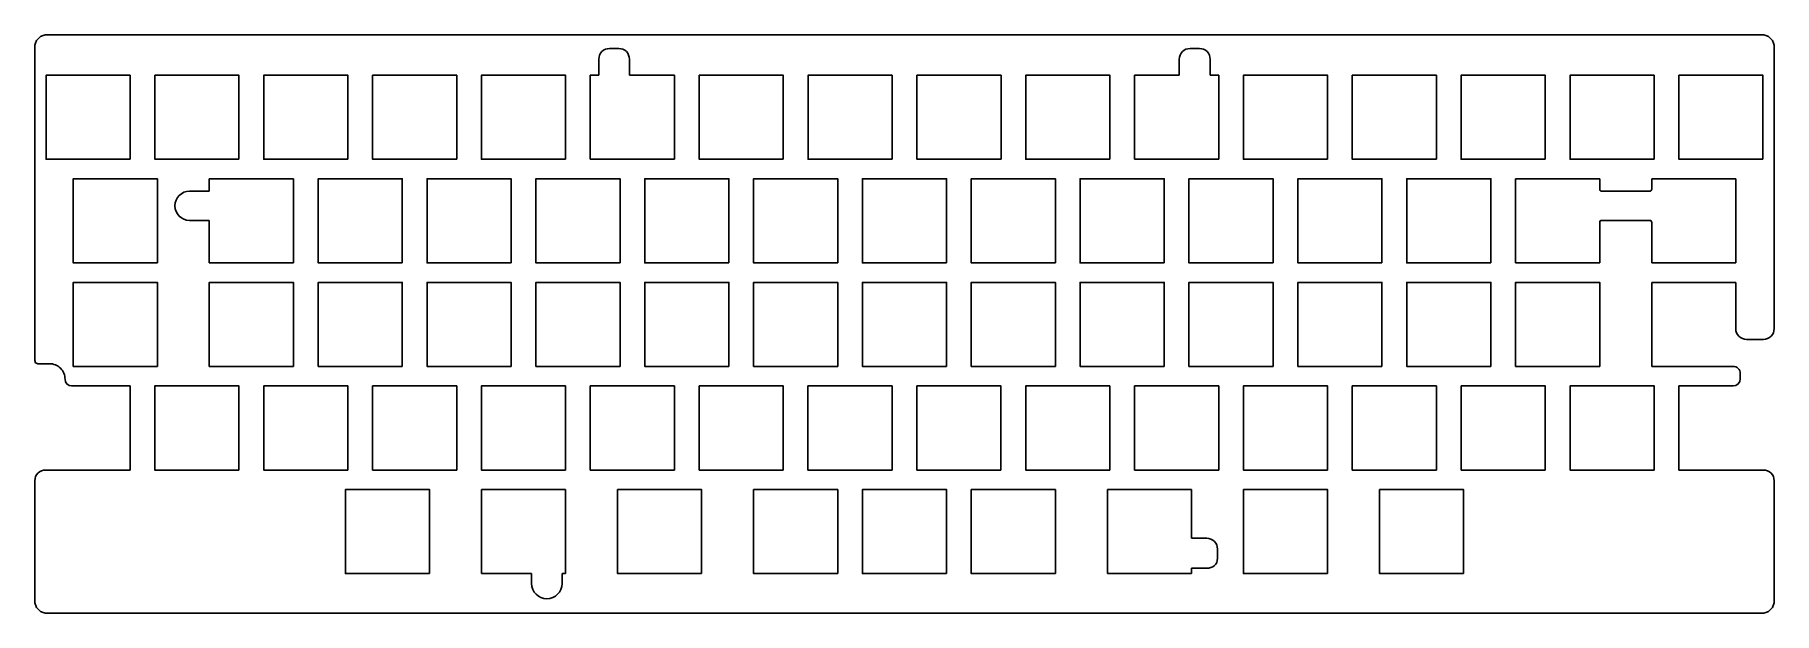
# Model space of a CAD drawing. Header units: millimetres. Extents: x 5 to 291, y -100 to -5.
import ezdxf

# ---------------------------------------------------------------- set-up
doc = ezdxf.new("R2010")
doc.units = ezdxf.units.MM
doc.layers.get('0').update_dxf_attribs({"linetype": 'CONTINUOUS'})

msp = doc.modelspace()

# ---------------------------------------------------------------- linework, layer by layer
for p, q in [((5.77, -5.75), (5.89, -5.64)), ((5.89, -5.64), (6.01, -5.54)), ((6.01, -5.54), (6.14, -5.46)), ((6.14, -5.46), (6.28, -5.38)), ((6.28, -5.38), (6.42, -5.31)), ((6.42, -5.31), (6.57, -5.26)), ((6.57, -5.26), (6.72, -5.22)), ((6.72, -5.22), (6.88, -5.19)), ((6.88, -5.19), (7.03, -5.17)), ((7.03, -5.17), (7.19, -5.16)), ((7.19, -5.16), (288.56, -5.16)), ((288.56, -5.16), (288.72, -5.17)), ((288.72, -5.17), (288.88, -5.19)), ((288.88, -5.19), (289.03, -5.22)), ((289.03, -5.22), (289.18, -5.26)), ((289.18, -5.26), (289.33, -5.31)), ((289.33, -5.31), (289.47, -5.38)), ((289.47, -5.38), (289.61, -5.46)), ((289.61, -5.46), (289.74, -5.54)), ((289.74, -5.54), (289.86, -5.64)), ((289.86, -5.64), (289.98, -5.75)), ((5.19, -7.01), (5.21, -6.85)), ((5.19, -7.16), (5.19, -7.01)), ((5.19, -58.64), (5.19, -7.16)), ((5.21, -6.85), (5.24, -6.7)), ((5.24, -6.7), (5.29, -6.54)), ((5.29, -6.54), (5.34, -6.4)), ((5.34, -6.4), (5.41, -6.26)), ((5.41, -6.26), (5.48, -6.12)), ((5.48, -6.12), (5.57, -5.99)), ((5.57, -5.99), (5.67, -5.86)), ((5.67, -5.86), (5.77, -5.75)), ((99.49, -7.41), (100.99, -7.41)), ((194.72, -7.41), (196.26, -7.41)), ((289.98, -5.75), (290.08, -5.86)), ((290.08, -5.86), (290.18, -5.99)), ((290.18, -5.99), (290.27, -6.12)), ((290.27, -6.12), (290.35, -6.26)), ((290.35, -6.26), (290.41, -6.4)), ((290.41, -6.4), (290.47, -6.54)), ((290.47, -6.54), (290.51, -6.7)), ((290.51, -6.7), (290.54, -6.85)), ((290.54, -6.85), (290.56, -7.01)), ((290.56, -7.01), (290.56, -7.16)), ((290.56, -7.16), (290.56, -53.39)), ((97.72, -11.79), (97.72, -9.18)), ((192.95, -11.79), (192.95, -9.18)), ((96.33, -25.59), (96.33, -11.79)), ((96.33, -11.79), (97.72, -11.79)), ((102.76, -11.79), (110.13, -11.79)), ((110.13, -11.79), (110.13, -25.59)), ((185.62, -25.59), (185.62, -11.79)), ((185.62, -11.79), (192.95, -11.79)), ((198.02, -11.79), (199.42, -11.79)), ((199.42, -11.79), (199.42, -25.59)), ((110.13, -25.59), (96.33, -25.59)), ((199.42, -25.59), (185.62, -25.59)), ((30.58, -30.83), (33.82, -30.83)), ((33.82, -30.83), (33.82, -28.79)), ((33.82, -28.79), (47.62, -28.79)), ((47.62, -28.79), (47.62, -42.59)), ((248.14, -42.59), (248.14, -28.79)), ((248.14, -28.79), (261.94, -28.79)), ((261.94, -28.79), (261.94, -30.51)), ((270.46, -28.79), (284.26, -28.79)), ((284.26, -28.79), (284.26, -42.59)), ((33.82, -35.63), (30.58, -35.63)), ((33.82, -42.59), (33.82, -35.63)), ((270.46, -42.59), (270.46, -35.96)), ((47.62, -42.59), (33.82, -42.59)), ((261.94, -42.59), (248.14, -42.59)), ((284.26, -42.59), (270.46, -42.59)), ((284.26, -45.79), (270.46, -45.79)), ((270.46, -45.79), (270.46, -59.59)), ((5.33, -59), (5.19, -58.64)), ((5.69, -59.14), (5.33, -59)), ((20.82, -62.79), (11.23, -62.79)), ((20.82, -76.59), (20.82, -62.79)), ((274.93, -62.79), (274.93, -76.59)), ((274.93, -76.59), (288.8, -76.59)), ((5.19, -98.09), (5.19, -78.35)), ((78.47, -93.59), (78.47, -79.79)), ((78.47, -79.79), (92.27, -79.79)), ((92.27, -79.79), (92.27, -93.59)), ((181.16, -93.59), (181.16, -79.79)), ((181.16, -79.79), (194.96, -79.79)), ((194.96, -79.79), (194.96, -87.79)), ((199.23, -89.56), (199.23, -91.08)), ((86.7, -93.59), (78.47, -93.59)), ((86.7, -95.21), (86.7, -93.59)), ((91.71, -93.59), (91.71, -95.21)), ((92.27, -93.59), (91.71, -93.59)), ((194.96, -93.59), (181.16, -93.59)), ((194.96, -92.71), (194.96, -93.59)), ((5.19, -98.24), (5.19, -98.09)), ((5.21, -98.4), (5.19, -98.24)), ((5.24, -98.55), (5.21, -98.4)), ((5.29, -98.71), (5.24, -98.55)), ((5.34, -98.85), (5.29, -98.71)), ((5.41, -99), (5.34, -98.85)), ((5.48, -99.13), (5.41, -99)), ((5.57, -99.26), (5.48, -99.13)), ((5.67, -99.39), (5.57, -99.26)), ((5.77, -99.5), (5.67, -99.39)), ((5.89, -99.61), (5.77, -99.5)), ((6.01, -99.71), (5.89, -99.61)), ((6.14, -99.79), (6.01, -99.71)), ((6.28, -99.87), (6.14, -99.79)), ((6.42, -99.94), (6.28, -99.87)), ((289.47, -99.87), (289.33, -99.94)), ((289.61, -99.79), (289.47, -99.87)), ((289.74, -99.71), (289.61, -99.79)), ((289.86, -99.61), (289.74, -99.71)), ((289.98, -99.5), (289.86, -99.61)), ((290.08, -99.39), (289.98, -99.5)), ((290.18, -99.26), (290.08, -99.39)), ((290.27, -99.13), (290.18, -99.26)), ((290.35, -99), (290.27, -99.13)), ((290.41, -98.85), (290.35, -99)), ((290.47, -98.71), (290.41, -98.85)), ((290.51, -98.55), (290.47, -98.71)), ((290.54, -98.4), (290.51, -98.55)), ((290.56, -98.24), (290.54, -98.4)), ((290.56, -98.09), (290.56, -98.24)), ((6.57, -99.99), (6.42, -99.94)), ((6.72, -100.03), (6.57, -99.99)), ((6.88, -100.06), (6.72, -100.03)), ((7.03, -100.08), (6.88, -100.06)), ((7.19, -100.09), (7.03, -100.08)), ((288.56, -100.09), (7.19, -100.09)), ((288.72, -100.08), (288.56, -100.09)), ((288.88, -100.06), (288.72, -100.08)), ((289.03, -100.03), (288.88, -100.06)), ((289.18, -99.99), (289.03, -100.03)), ((289.33, -99.94), (289.18, -99.99))]:
    msp.add_line(p, q)
for points in [[(20.83, -25.59), (20.83, -11.79), (7.03, -11.79), (7.03, -25.59)], [(38.69, -25.59), (38.69, -11.79), (24.89, -11.79), (24.89, -25.59)], [(56.55, -25.59), (56.55, -11.79), (42.75, -11.79), (42.75, -25.59)], [(74.41, -25.59), (74.41, -11.79), (60.61, -11.79), (60.61, -25.59)], [(92.27, -25.59), (92.27, -11.79), (78.47, -11.79), (78.47, -25.59)], [(127.99, -25.59), (127.99, -11.79), (114.19, -11.79), (114.19, -25.59)], [(145.85, -25.59), (145.85, -11.79), (132.05, -11.79), (132.05, -25.59)], [(163.71, -25.59), (163.71, -11.79), (149.91, -11.79), (149.91, -25.59)], [(181.57, -25.59), (181.57, -11.79), (167.77, -11.79), (167.77, -25.59)], [(217.28, -25.59), (217.28, -11.79), (203.48, -11.79), (203.48, -25.59)], [(235.14, -25.59), (235.14, -11.79), (221.34, -11.79), (221.34, -25.59)], [(253, -25.59), (253, -11.79), (239.2, -11.79), (239.2, -25.59)], [(270.86, -25.59), (270.86, -11.79), (257.06, -11.79), (257.06, -25.59)], [(288.72, -25.59), (288.72, -11.79), (274.92, -11.79), (274.92, -25.59)], [(25.3, -42.59), (25.3, -28.79), (11.5, -28.79), (11.5, -42.59)], [(65.48, -42.59), (65.48, -28.79), (51.68, -28.79), (51.68, -42.59)], [(83.34, -42.59), (83.34, -28.79), (69.54, -28.79), (69.54, -42.59)], [(101.2, -42.59), (101.2, -28.79), (87.4, -28.79), (87.4, -42.59)], [(119.06, -42.59), (119.06, -28.79), (105.26, -28.79), (105.26, -42.59)], [(136.92, -42.59), (136.92, -28.79), (123.12, -28.79), (123.12, -42.59)], [(154.77, -42.59), (154.77, -28.79), (140.97, -28.79), (140.97, -42.59)], [(172.64, -42.59), (172.64, -28.79), (158.83, -28.79), (158.83, -42.59)], [(190.49, -42.59), (190.49, -28.79), (176.69, -28.79), (176.69, -42.59)], [(208.35, -42.59), (208.35, -28.79), (194.55, -28.79), (194.55, -42.59)], [(226.21, -42.59), (226.21, -28.79), (212.41, -28.79), (212.41, -42.59)], [(244.08, -42.59), (244.08, -28.79), (230.28, -28.79), (230.28, -42.59)], [(25.3, -59.59), (25.3, -45.79), (11.5, -45.79), (11.5, -59.59)], [(47.62, -59.59), (47.62, -45.79), (33.82, -45.79), (33.82, -59.59)], [(65.48, -59.59), (65.48, -45.79), (51.68, -45.79), (51.68, -59.59)], [(83.34, -59.59), (83.34, -45.79), (69.54, -45.79), (69.54, -59.59)], [(101.2, -59.59), (101.2, -45.79), (87.4, -45.79), (87.4, -59.59)], [(119.06, -59.59), (119.06, -45.79), (105.26, -45.79), (105.26, -59.59)], [(136.92, -59.59), (136.92, -45.79), (123.12, -45.79), (123.12, -59.59)], [(154.77, -59.59), (154.77, -45.79), (140.97, -45.79), (140.97, -59.59)], [(172.64, -59.59), (172.64, -45.79), (158.83, -45.79), (158.83, -59.59)], [(190.49, -59.59), (190.49, -45.79), (176.69, -45.79), (176.69, -59.59)], [(208.35, -59.59), (208.35, -45.79), (194.55, -45.79), (194.55, -59.59)], [(226.21, -59.59), (226.21, -45.79), (212.41, -45.79), (212.41, -59.59)], [(244.08, -59.59), (244.08, -45.79), (230.28, -45.79), (230.28, -59.59)], [(261.94, -59.59), (261.94, -45.79), (248.14, -45.79), (248.14, -59.59)], [(38.68, -76.59), (38.68, -62.79), (24.88, -62.79), (24.88, -76.59)], [(56.55, -76.59), (56.55, -62.79), (42.75, -62.79), (42.75, -76.59)], [(74.41, -76.59), (74.41, -62.79), (60.61, -62.79), (60.61, -76.59)], [(92.26, -76.59), (92.26, -62.79), (78.47, -62.79), (78.47, -76.59)], [(110.12, -76.59), (110.12, -62.79), (96.32, -62.79), (96.32, -76.59)], [(127.98, -76.59), (127.98, -62.79), (114.19, -62.79), (114.19, -76.59)], [(145.84, -76.59), (145.84, -62.79), (132.04, -62.79), (132.04, -76.59)], [(163.7, -76.59), (163.7, -62.79), (149.9, -62.79), (149.9, -76.59)], [(181.56, -76.59), (181.56, -62.79), (167.76, -62.79), (167.76, -76.59)], [(199.42, -76.59), (199.42, -62.79), (185.62, -62.79), (185.62, -76.59)], [(217.28, -76.59), (217.28, -62.79), (203.48, -62.79), (203.48, -76.59)], [(235.14, -76.59), (235.14, -62.79), (221.34, -62.79), (221.34, -76.59)], [(253.01, -76.59), (253.01, -62.79), (239.21, -62.79), (239.21, -76.59)], [(270.87, -76.59), (270.87, -62.79), (257.07, -62.79), (257.07, -76.59)], [(69.95, -93.59), (69.95, -79.79), (56.15, -79.79), (56.15, -93.59)], [(114.59, -93.59), (114.59, -79.79), (100.79, -79.79), (100.79, -93.59)], [(136.92, -93.59), (136.92, -79.79), (123.12, -79.79), (123.12, -93.59)], [(154.78, -93.59), (154.78, -79.79), (140.98, -79.79), (140.98, -93.59)], [(172.64, -93.59), (172.64, -79.79), (158.84, -79.79), (158.84, -93.59)], [(217.29, -93.59), (217.29, -79.79), (203.49, -79.79), (203.49, -93.59)], [(239.61, -93.59), (239.61, -79.79), (225.81, -79.79), (225.81, -93.59)]]:
    msp.add_lwpolyline(points, close=True)
for points, degree in [([(97.72, -9.18), (97.72, -8.2), (98.51, -7.41), (99.49, -7.41)], 3), ([(100.99, -7.41), (101.97, -7.41), (102.76, -8.2), (102.76, -9.18)], 3), ([(192.95, -9.18), (192.95, -8.71), (193.14, -8.26), (193.47, -7.93)], 3), ([(193.47, -7.93), (193.8, -7.6), (194.25, -7.41), (194.72, -7.41)], 3), ([(196.26, -7.41), (196.73, -7.41), (197.18, -7.6), (197.51, -7.93)], 3), ([(197.51, -7.93), (197.84, -8.26), (198.02, -8.71), (198.02, -9.18)], 3), ([(102.76, -9.18), (102.76, -10.39), (102.76, -11.79)], 2), ([(198.02, -9.18), (198.02, -10.39), (198.02, -11.79)], 2), ([(28.18, -33.23), (28.18, -31.9), (29.25, -30.83), (30.58, -30.83)], 3), ([(261.94, -30.51), (261.94, -30.59), (261.97, -30.67), (262.03, -30.73)], 3), ([(262.03, -30.73), (262.09, -30.79), (262.17, -30.83), (262.26, -30.83)], 3), ([(262.26, -30.83), (263.6, -30.83), (268.8, -30.83), (270.14, -30.83)], 3), ([(270.14, -30.83), (270.22, -30.83), (270.3, -30.79), (270.36, -30.73)], 3), ([(270.36, -30.73), (270.42, -30.67), (270.46, -30.59), (270.46, -30.51)], 3), ([(270.46, -30.51), (270.46, -29.94), (270.46, -28.79)], 2), ([(30.58, -35.63), (29.25, -35.63), (28.18, -34.55), (28.18, -33.23)], 3), ([(262.03, -35.72), (261.97, -35.79), (261.94, -35.87), (261.94, -35.96)], 3), ([(261.94, -35.96), (261.94, -37.34), (261.94, -42.59)], 2), ([(262.27, -35.63), (262.18, -35.63), (262.1, -35.66), (262.03, -35.72)], 3), ([(270.12, -35.63), (268.76, -35.63), (263.63, -35.63), (262.27, -35.63)], 3), ([(270.36, -35.72), (270.3, -35.66), (270.21, -35.63), (270.12, -35.63)], 3), ([(270.46, -35.96), (270.46, -35.87), (270.42, -35.79), (270.36, -35.72)], 3), ([(284.26, -53.39), (284.26, -50.68), (284.26, -45.79)], 2), ([(284.77, -54.64), (284.44, -54.31), (284.26, -53.86), (284.26, -53.39)], 3), ([(290.56, -53.39), (290.56, -54.36), (289.77, -55.15), (288.8, -55.15)], 3), ([(286.02, -55.15), (285.55, -55.15), (285.1, -54.97), (284.77, -54.64)], 3), ([(288.8, -55.15), (288.41, -55.15), (287.13, -55.15), (286.02, -55.15)], 3), ([(7.58, -59.14), (6.59, -59.14), (5.69, -59.14)], 2), ([(9.4, -59.89), (8.92, -59.41), (8.26, -59.14), (7.58, -59.14)], 3), ([(10.15, -61.7), (10.15, -61.02), (9.88, -60.37), (9.4, -59.89)], 3), ([(270.46, -59.59), (281.2, -59.59), (283.84, -59.59)], 2), ([(283.84, -59.59), (284.15, -59.59), (284.44, -59.71), (284.66, -59.93)], 3), ([(284.66, -59.93), (284.88, -60.14), (285, -60.44), (285, -60.74)], 3), ([(11.23, -62.79), (10.63, -62.79), (10.15, -62.3), (10.15, -61.7)], 3), ([(10.15, -61.7), (10.15, -61.7), (10.15, -61.7), (10.15, -61.7)], 3), ([(285, -61.63), (285, -62.27), (284.48, -62.79), (283.84, -62.79)], 3), ([(285, -60.74), (285, -61.03), (285, -61.34), (285, -61.63)], 3), ([(283.84, -62.79), (281.2, -62.79), (274.93, -62.79)], 2), ([(5.7, -77.1), (6.04, -76.77), (6.48, -76.59), (6.95, -76.59)], 3), ([(6.95, -76.59), (13.86, -76.59), (20.82, -76.59)], 2), ([(288.8, -76.59), (289.27, -76.59), (289.72, -76.77), (290.05, -77.1)], 3), ([(5.19, -78.35), (5.19, -77.88), (5.37, -77.44), (5.7, -77.1)], 3), ([(290.05, -77.1), (290.38, -77.44), (290.56, -77.88), (290.56, -78.35)], 3), ([(290.56, -78.35), (290.56, -83.49), (290.56, -98.09)], 2), ([(194.96, -87.79), (196.29, -87.79), (197.46, -87.79)], 2), ([(197.46, -87.79), (197.93, -87.79), (198.38, -87.98), (198.71, -88.31)], 3), ([(198.71, -88.31), (199.04, -88.64), (199.23, -89.09), (199.23, -89.56)], 3), ([(199.23, -91.08), (199.23, -92.06), (198.44, -92.71), (197.46, -92.71)], 3), ([(197.46, -92.71), (196.29, -92.71), (194.96, -92.71)], 2), ([(89.2, -97.72), (87.82, -97.72), (86.7, -96.6), (86.7, -95.21)], 3), ([(91.71, -95.21), (91.71, -96.6), (90.58, -97.72), (89.2, -97.72)], 3)]:
    msp.add_open_spline(points, degree=degree)

doc.saveas('drawing.dxf')
